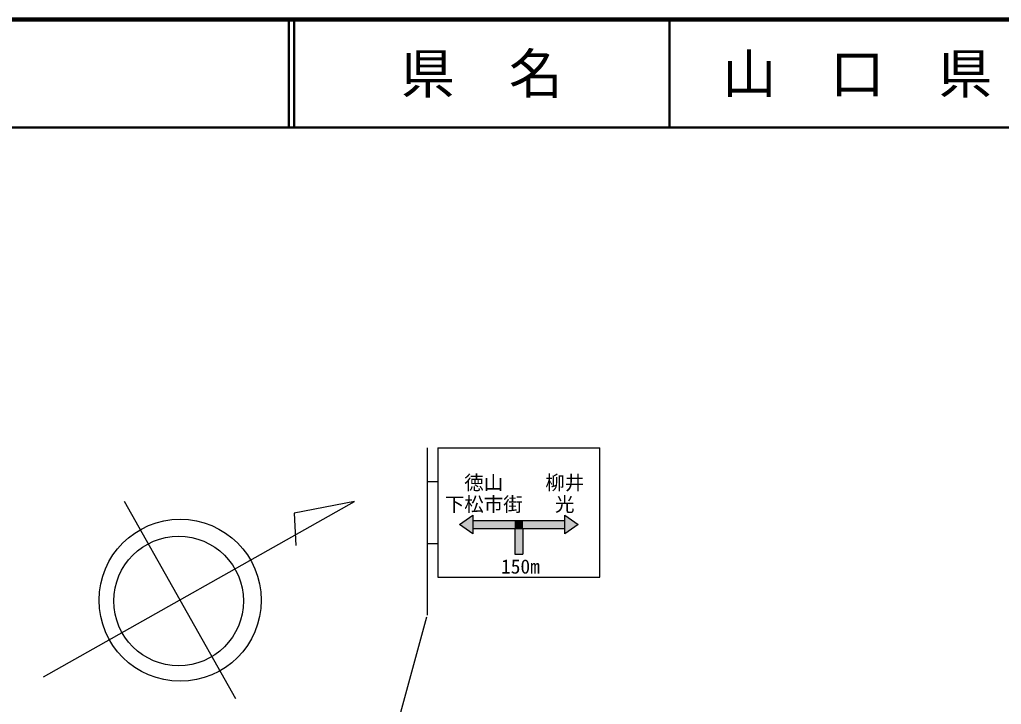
# Model space of a CAD drawing. Units: millimetres at full size, sheet at 1:1000; details may follow other scales. Extents: x 40000 to 680000, y 20000 to 380000.
# Drawn here: x 272846 to 363711, y 316600 to 380000 of the extents above; entities that cross this region are included whole.
import ezdxf
from ezdxf.enums import TextEntityAlignment as Align

# ---------------------------------------------------------------- set-up
doc = ezdxf.new("R2010")
doc.units = ezdxf.units.MM
doc.header["$LTSCALE"] = 1000
for name, color, linetype, lineweight in [('M-BMK-SRVR', 3, 'Continuous', 25), ('M-STR-STRC', 7, 'Continuous', 25), ('M-TTL', 2, 'Continuous', 140), ('M-TTL-LINE', 7, 'Continuous', 50)]:
    doc.layers.add(name, color=color, linetype=linetype, lineweight=lineweight)
doc.layers.add('M-TTL-TXT', color=7, linetype='Continuous')
doc.styles.add('ＭＳ ゴシック', font='')
doc.styles.get('ＭＳ ゴシック').set_extended_font_data('MS Gothic')

msp = doc.modelspace()

# ---------------------------------------------------------------- hatches: boundary and pattern name
at = {"layer": 'M-STR-STRC'}
for points in [[(313552, 333251), (314802, 334126), (314802, 333626), (314802, 332876), (314802, 332376)], [(314802, 334126), (314802, 333626), (314802, 332876), (314802, 332376), (313552, 333251)], [(313552, 333251), (314802, 334126), (314802, 333626), (314802, 332876), (314802, 332376)], [(313552, 333251), (314088, 333626), (314802, 333626), (314802, 332876), (314802, 332376)], [(314802, 333626), (323302, 333626), (323302, 332876), (319427, 332876), (318677, 332876), (314802, 332876)], [(314802, 333626), (318677, 333626), (318677, 332876), (314802, 332876)], [(314802, 333626), (323302, 333626), (323302, 332876), (319427, 332876), (318677, 332876), (314802, 332876)], [(318677, 333626), (319427, 333626), (319427, 332876), (318677, 332876)], [(319427, 333626), (323302, 333626), (323302, 332876), (319427, 332876)], [(323302, 333626), (323302, 334126), (324552, 333251), (323302, 332376), (323302, 332876)], [(323302, 333626), (323302, 334126), (324552, 333251), (323302, 332376), (323302, 332876)], [(323302, 333626), (323302, 334126), (324552, 333251), (323302, 332376), (323302, 332876)], [(318677, 332876), (319427, 332876), (319427, 330501), (318677, 330501)], [(318677, 332876), (319427, 332876), (319427, 330501), (318677, 330501)], [(318677, 332876), (319427, 332876), (319427, 330501), (318677, 330501)]]:
    msp.add_hatch(color=256, dxfattribs=at).paths.add_polyline_path(points)

# ---------------------------------------------------------------- linework, layer by layer
at = {"layer": 'M-BMK-SRVR'}
for p, q in [((275051, 319160), (303826, 335376)), ((282528, 335426), (292838, 317131)), ((303826, 335376), (298259, 334312)), ((298259, 334312), (298403, 331315))]:
    msp.add_line(p, q, dxfattribs=at)
for centre, radius in [((287704, 326242), 7500), ((287562, 326172), 6000)]:
    msp.add_circle(centre, radius, dxfattribs=at)
at = {"layer": 'M-STR-STRC'}
for p, q in [((310552, 340366), (310552, 324866)), ((311552, 340366), (311552, 328366)), ((311552, 340366), (326552, 340366)), ((326552, 328366), (326552, 340366)), ((310552, 337241), (311552, 337241)), ((313552, 333251), (314802, 334126)), ((314802, 334126), (314802, 332376)), ((314802, 333626), (323302, 333626)), ((323302, 332376), (323302, 334126)), ((323302, 334126), (324552, 333251)), ((314802, 332376), (313552, 333251)), ((314802, 332876), (323302, 332876)), ((318677, 332876), (318677, 330501)), ((319427, 332876), (319427, 330501)), ((324552, 333251), (323302, 332376)), ((310552, 331491), (311552, 331491)), ((318677, 330501), (319427, 330501)), ((311552, 328366), (326552, 328366)), ((300073, 286383), (310534, 324718))]:
    msp.add_line(p, q, dxfattribs=at)
at = {"layer": 'M-TTL'}
msp.add_line((680000, 380000), (40000, 380000), dxfattribs=at)
at = {"layer": 'M-TTL-LINE'}
for p, q in [((297750, 380000), (297750, 370000)), ((298250, 380000), (298250, 370000)), ((333000, 380000), (333000, 370000)), ((40000, 370000), (680000, 370000))]:
    msp.add_line(p, q, dxfattribs=at)

# ---------------------------------------------------------------- texts
at = {"layer": 'M-STR-STRC', "style": 'ＭＳ ゴシック'}
for s, p in [('徳山', (315802, 337126)), ('柳井', (323302, 337126)), ('下松市街', (315802, 335126)), ('光', (323302, 335126)), ('150m', (319197, 329366))]:
    msp.add_text(s, height=1320, dxfattribs=at).set_placement(p, align=Align.MIDDLE_CENTER)
at = {"layer": 'M-TTL-TXT', "style": 'ＭＳ ゴシック'}
for s, p in [('県\u3000名', (315625, 375000)), ('山\u3000口\u3000県', (350375, 375000))]:
    msp.add_text(s, height=3666, dxfattribs=at).set_placement(p, align=Align.MIDDLE_CENTER)

doc.saveas('drawing.dxf')
